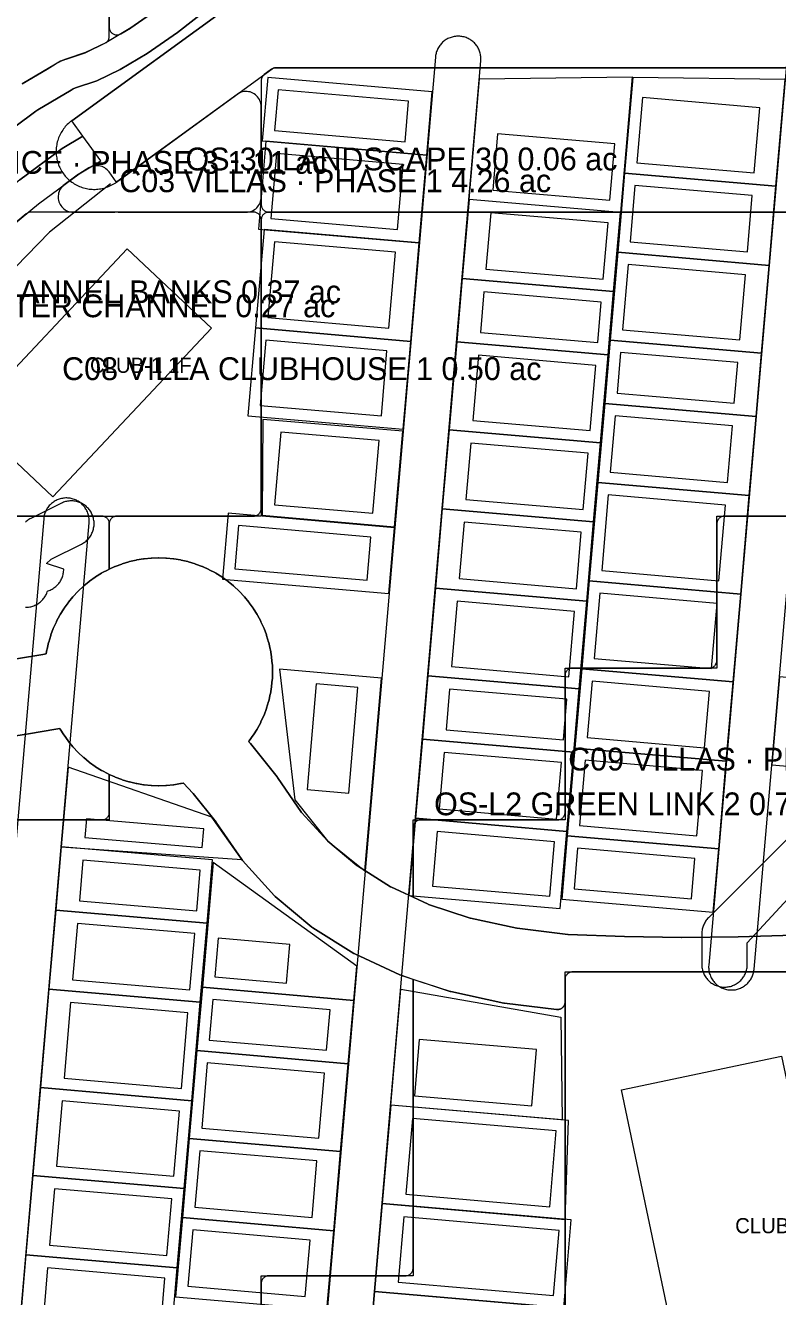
# Model space of a CAD drawing. Extents: x 32 to 940, y -21 to 684.
# Drawn here: x 389 to 488, y 247.3 to 414.6 of the extents above; entities that cross this region are included whole.
import ezdxf

# ---------------------------------------------------------------- set-up
doc = ezdxf.new("R2010")
doc.units = 0
for name, color, linetype, lineweight in [('BUILDING-CLUBHOUSE', 4, 'Continuous', 0), ('GREEN-IN-VILLAS', 3, 'Continuous', 0), ('GREEN-LANDSCAPE', 3, 'Continuous', 0), ('PLOT', 4, 'Continuous', 0), ('ROAD-EXISTING', 2, 'Continuous', 0), ('ROAD-PRIMARY', 1, 'Continuous', 0), ('ROAD-TERTIARY', 7, 'Continuous', 0), ('TEXT-PLOT', 7, 'Continuous', 0), ('TEXT-ZONE', 7, 'Continuous', 0), ('VILLA-HOUSE', 7, 'Continuous', 0), ('WATER', 5, 'Continuous', 0), ('ZONE-CLUBHOUSE', 4, 'Continuous', 0), ('ZONE-OFFICE', 6, 'Continuous', 0), ('ZONE-VILLAS', 2, 'Continuous', 0)]:
    doc.layers.add(name, color=color, linetype=linetype, lineweight=lineweight)

msp = doc.modelspace()

# ---------------------------------------------------------------- linework, layer by layer
at = {"layer": 'BUILDING-CLUBHOUSE'}
for points in [[(381.47, 362.97), (402.35, 385.18), (413.45, 374.74), (392.57, 352.53)], [(476.3, 232.29), (467.42, 274.47), (488.51, 278.91), (497.39, 236.73)]]:
    msp.add_lwpolyline(points, close=True, dxfattribs=at)
at = {"layer": 'GREEN-IN-VILLAS'}
for points in [[(490.15, 294.85), (482.8, 294.6), (482.79, 294.6), (475.36, 294.53), (475.35, 294.53), (467.85, 294.65), (467.84, 294.65), (460.41, 294.94), (460.37, 294.94), (453.68, 295.75), (453.64, 295.76), (447.56, 297.07), (447.51, 297.08), (442.02, 298.88), (441.97, 298.91), (437.06, 301.18), (437.01, 301.21), (432.66, 303.95), (432.6, 303.99), (428.76, 307.19), (428.71, 307.24), (425.36, 310.93), (425.31, 310.98), (422.13, 315.61), (422.09, 315.66), (418.6, 320.05), (418.54, 320.11), (418.37, 320.29), (418.35, 320.31), (418.37, 320.33), (418.38, 320.34), (418.42, 320.4), (418.95, 321.14), (418.99, 321.19), (419.47, 321.97), (419.51, 322.03), (419.94, 322.84), (419.97, 322.9), (420.34, 323.73), (420.37, 323.79), (420.69, 324.65), (420.71, 324.71), (420.98, 325.59), (421, 325.65), (421.2, 326.54), (421.22, 326.61), (421.37, 327.51), (421.37, 327.57), (421.46, 328.49), (421.47, 328.55), (421.5, 329.47), (421.5, 329.53), (421.47, 330.45), (421.46, 330.51), (421.37, 331.43), (421.37, 331.49), (421.22, 332.39), (421.2, 332.46), (421, 333.35), (420.98, 333.41), (420.71, 334.29), (420.69, 334.35), (420.37, 335.21), (420.34, 335.27), (419.97, 336.1), (419.94, 336.16), (419.51, 336.97), (419.47, 337.03), (418.99, 337.81), (418.95, 337.86), (418.42, 338.6), (418.38, 338.66), (417.8, 339.36), (417.76, 339.41), (417.13, 340.08), (417.08, 340.13), (416.41, 340.76), (416.36, 340.8), (415.66, 341.38), (415.6, 341.42), (414.86, 341.95), (414.81, 341.99), (414.03, 342.47), (413.97, 342.51), (413.16, 342.94), (413.1, 342.97), (412.27, 343.34), (412.21, 343.37), (411.35, 343.69), (411.29, 343.71), (410.41, 343.98), (410.35, 344), (409.46, 344.2), (409.39, 344.22), (408.49, 344.37), (408.43, 344.37), (407.51, 344.46), (407.45, 344.47), (406.53, 344.5), (406.47, 344.5), (405.55, 344.47), (405.49, 344.46), (404.57, 344.37), (404.51, 344.37), (403.61, 344.22), (403.54, 344.2), (402.65, 344), (402.59, 343.98), (401.71, 343.71), (401.65, 343.69), (400.79, 343.37), (400.73, 343.34), (399.9, 342.97), (399.84, 342.94), (399.03, 342.51), (398.97, 342.47), (398.19, 341.99), (398.14, 341.95), (397.4, 341.42), (397.34, 341.38), (396.64, 340.8), (396.59, 340.76), (395.92, 340.13), (395.87, 340.08), (395.24, 339.41), (395.2, 339.36), (394.62, 338.66), (394.58, 338.6), (394.05, 337.86), (394.01, 337.81), (393.53, 337.03), (393.49, 336.97), (393.06, 336.16), (393.03, 336.1), (392.66, 335.27), (392.63, 335.21), (392.31, 334.35), (392.29, 334.29), (392.02, 333.41), (392, 333.35), (391.8, 332.46), (391.78, 332.39), (391.7, 331.89), (391.69, 331.87), (391.67, 331.86), (391.24, 331.78), (391.23, 331.78), (387.78, 331.21)], [(385.41, 320.73), (389.34, 321.33), (389.35, 321.33), (392.95, 321.93), (392.97, 321.93), (393.47, 322.02), (393.49, 322.03), (393.52, 321.99), (393.53, 321.97), (394.01, 321.19), (394.05, 321.14), (394.58, 320.4), (394.62, 320.34), (395.2, 319.64), (395.24, 319.59), (395.87, 318.92), (395.92, 318.87), (396.59, 318.24), (396.64, 318.2), (397.34, 317.62), (397.4, 317.58), (398.14, 317.05), (398.19, 317.01), (398.97, 316.53), (399.03, 316.49), (399.84, 316.06), (399.9, 316.03), (400.73, 315.66), (400.79, 315.63), (401.65, 315.31), (401.71, 315.29), (402.59, 315.02), (402.65, 315), (403.54, 314.8), (403.61, 314.78), (404.51, 314.63), (404.57, 314.63), (405.49, 314.54), (405.55, 314.53), (406.47, 314.5), (406.53, 314.5), (407.45, 314.53), (407.51, 314.54), (408.43, 314.63), (408.49, 314.63), (409.39, 314.78), (409.46, 314.8), (409.71, 314.86), (409.74, 314.86), (409.75, 314.84), (411, 313.52), (411.03, 313.49), (414.06, 309.69), (414.08, 309.66), (417.44, 304.79), (417.52, 304.68), (421.75, 300.03), (421.85, 299.93), (426.68, 295.9), (426.79, 295.82), (432.2, 292.42), (432.31, 292.36), (438.26, 289.6), (438.37, 289.56), (444.86, 287.43), (444.96, 287.4), (451.96, 285.89), (452.05, 285.87), (458.88, 285.05), (458.98, 285.04), (459.08, 285.04), (459.18, 285.06), (459.27, 285.08), (459.37, 285.11), (459.46, 285.15), (459.54, 285.2), (459.63, 285.26), (459.7, 285.33), (459.77, 285.4), (459.83, 285.48), (459.88, 285.56), (459.92, 285.65), (459.96, 285.75), (459.98, 285.84), (460, 285.94), (460, 286.04), (460, 289.98), (460, 290), (460.02, 290), (534.71, 290)]]:
    msp.add_lwpolyline(points, dxfattribs=at)
at = {"layer": 'GREEN-LANDSCAPE'}
for points in [[(384.59, 399.04), (390.34, 403.29), (390.58, 403.45), (394.96, 406.07), (395.25, 406.23), (395.55, 406.35), (398.37, 407.29), (401.45, 408.77), (404.99, 410.89), (408.97, 413.67), (413.36, 417.08)], [(406.6, 416.89), (402.82, 414.25), (399.55, 412.29), (396.86, 411), (394.29, 410.14), (393.58, 409.86), (392.9, 409.5), (388.52, 406.88)]]:
    msp.add_lwpolyline(points, dxfattribs=at)
for points in [[(393.26, 391.94), (393.27, 391.75), (393.31, 391.56), (393.36, 391.37), (393.43, 391.19), (393.51, 391.02), (393.62, 390.86), (393.73, 390.71), (393.87, 390.57), (394.01, 390.44), (394.17, 390.32), (394.33, 390.23), (394.51, 390.15), (394.69, 390.08), (394.88, 390.04), (395.07, 390.01), (395.26, 390), (400.54, 390), (400.73, 390.01), (400.93, 390.04), (400.94, 390.04), (400.95, 390.04), (401.15, 390.01), (401.35, 390), (418, 390), (418.2, 390.01), (418.39, 390.04), (418.58, 390.09), (418.77, 390.15), (418.94, 390.24), (419.11, 390.34), (419.27, 390.45), (419.41, 390.59), (419.55, 390.73), (419.66, 390.89), (419.76, 391.06), (419.85, 391.23), (419.91, 391.42), (419.96, 391.61), (419.99, 391.8), (420, 392), (420, 403.89), (419.99, 404.09), (419.96, 404.29), (419.91, 404.48), (419.84, 404.67), (419.76, 404.85), (419.65, 405.02), (419.53, 405.18), (419.39, 405.32), (419.24, 405.46), (419.08, 405.57), (418.91, 405.67), (418.73, 405.75), (418.54, 405.82), (418.34, 405.86), (418.14, 405.88), (417.94, 405.89), (417.74, 405.87), (417.55, 405.84), (417.35, 405.78), (417.17, 405.71), (416.99, 405.62), (416.82, 405.51), (400.98, 393.99), (400.94, 393.96), (400.91, 394), (399.97, 395.29), (399.85, 395.45), (399.71, 395.59), (399.56, 395.71), (399.39, 395.82), (399.22, 395.92), (399.04, 395.99), (398.85, 396.05), (398.65, 396.09), (398.46, 396.11), (398.26, 396.11), (398.06, 396.09), (397.87, 396.06), (397.68, 396), (397.5, 395.92), (397.32, 395.83), (396.1, 395.1), (395.94, 394.99), (394.07, 393.61), (393.92, 393.49), (393.78, 393.35), (393.66, 393.2), (393.55, 393.04), (393.46, 392.87), (393.38, 392.7), (393.33, 392.51), (393.29, 392.33), (393.26, 392.13)], [(301.88, 311.64), (301.98, 306.08), (341.92, 346.03), (354.49, 358.34), (365.67, 369.02), (375.44, 378.05), (383.79, 385.42), (390.69, 391.11), (396.02, 395.05), (398.89, 396.77), (396.53, 400.02), (393.79, 398.38), (388.22, 394.26), (381.2, 388.47), (372.76, 381.02), (362.93, 371.94), (351.71, 361.22), (339.11, 348.87)]]:
    msp.add_lwpolyline(points, close=True, dxfattribs=at)
at = {"layer": 'PLOT'}
for points in [[(441.8, 397.52), (442.52, 405.85), (420.85, 407.73), (420.13, 399.4)], [(447.36, 391.67), (448.73, 407.56), (468.83, 407.83), (467.29, 389.95)], [(487.77, 393.42), (488.99, 407.48), (468.93, 407.71), (467.84, 395.14)], [(440.8, 385.95), (441.8, 397.52), (420.63, 399.35), (419.63, 387.78)], [(486.87, 383), (487.77, 393.42), (467.84, 395.14), (466.94, 384.73)], [(447.36, 391.67), (446.46, 381.26), (466.38, 379.54), (467.29, 389.95)], [(439.68, 372.99), (440.8, 385.95), (420.38, 387.72), (419.26, 374.76)], [(485.87, 371.43), (486.87, 383), (466.94, 384.73), (465.94, 373.16)], [(446.46, 381.26), (445.74, 372.93), (465.66, 371.21), (466.38, 379.54)], [(438.68, 361.42), (439.68, 372.99), (419.26, 374.76), (418.26, 363.19)], [(485.15, 363.1), (485.87, 371.43), (465.94, 373.16), (465.22, 364.83)], [(445.74, 372.93), (444.74, 361.36), (464.66, 359.64), (465.66, 371.21)], [(484.25, 352.69), (485.15, 363.1), (465.22, 364.83), (464.32, 354.41)], [(420.23, 362.71), (420.14, 350.11), (437.57, 348.6), (438.66, 361.17)], [(444.74, 361.36), (443.84, 350.95), (463.76, 349.22), (464.66, 359.64)], [(483.13, 339.73), (484.25, 352.69), (464.32, 354.41), (463.2, 341.46)], [(436.81, 339.8), (437.56, 348.47), (415.64, 350.37), (414.89, 341.7)], [(443.84, 350.95), (442.94, 340.53), (462.86, 338.81), (463.76, 349.22)], [(482.13, 328.16), (483.13, 339.73), (463.2, 341.46), (462.2, 329.89)], [(442.94, 340.53), (441.94, 328.96), (461.86, 327.24), (462.86, 338.81)], [(422.4, 329.84), (424.43, 312.65), (428.71, 307.24), (433.66, 303.32), (435.85, 328.68)], [(481.23, 317.75), (482.13, 328.16), (462.2, 329.89), (461.3, 319.47)], [(441.94, 328.96), (441.22, 320.63), (461.14, 318.91), (461.86, 327.24)], [(488.25, 328.83), (487.25, 317.26), (507.17, 315.53), (508.17, 327.1)], [(441.22, 320.63), (440.31, 310.22), (460.24, 308.5), (461.14, 318.91)], [(480.23, 306.18), (481.23, 317.75), (461.3, 319.47), (460.3, 307.9)], [(393.67, 306.47), (417.44, 304.79), (413.52, 310.38), (394.58, 316.96)], [(440.31, 310.22), (439.44, 300.06), (459.36, 298.33), (460.24, 308.5)], [(479.5, 297.85), (480.23, 306.18), (460.3, 307.9), (459.58, 299.57)], [(393.67, 306.47), (392.95, 298.14), (412.87, 296.41), (413.59, 304.74)], [(432.18, 286.25), (432.57, 290.77), (413.67, 304.39), (412.25, 287.98)], [(392.95, 298.14), (392.05, 287.72), (411.97, 286), (412.87, 296.41)], [(431.46, 277.92), (432.18, 286.25), (412.25, 287.98), (411.53, 279.65)], [(392.05, 287.72), (390.93, 274.77), (410.85, 273.04), (411.97, 286)], [(437.05, 272.46), (438.37, 287.72), (459.46, 284.04), (459.63, 270.51)], [(430.46, 266.35), (431.46, 277.92), (411.53, 279.65), (410.53, 268.08)], [(390.93, 274.77), (389.93, 263.2), (409.85, 261.47), (410.85, 273.04)], [(435.93, 259.5), (460, 257.42), (460.46, 270.43), (437.05, 272.46)], [(429.56, 255.94), (430.46, 266.35), (410.53, 268.08), (409.63, 257.66)], [(389.93, 263.2), (389.02, 252.78), (408.95, 251.06), (409.85, 261.47)], [(435.93, 259.5), (434.93, 247.93), (459.83, 245.78), (460.83, 257.35)], [(428.66, 245.53), (429.56, 255.94), (409.63, 257.66), (408.73, 247.25)], [(389.02, 252.78), (388.3, 244.45), (408.23, 242.73), (408.95, 251.06)], [(434.93, 247.93), (434.03, 237.52), (458.44, 235.41), (459.34, 245.82)]]:
    msp.add_lwpolyline(points, close=True, dxfattribs=at)
at = {"layer": 'ROAD-EXISTING'}
for points in [[(400.14, 393.74), (392.13, 387.37)], [(400.14, 393.72), (400.14, 393.74)], [(392.13, 387.37), (386.21, 381.25)]]:
    msp.add_lwpolyline(points, dxfattribs=at)
at = {"layer": 'ROAD-PRIMARY'}
msp.add_lwpolyline([(417.06, 418.04), (395.06, 402.04), (394.91, 401.93), (394.76, 401.81), (394.61, 401.68), (394.47, 401.55), (394.34, 401.41), (394.21, 401.26), (394.09, 401.12), (393.97, 400.96), (393.86, 400.81), (393.76, 400.64), (393.66, 400.48), (393.57, 400.31), (393.48, 400.14), (393.4, 399.96), (393.33, 399.79), (393.26, 399.6), (393.21, 399.42), (393.15, 399.24), (393.11, 399.05), (393.07, 398.86), (393.05, 398.67), (393.02, 398.48), (393.01, 398.29), (393, 398.09), (393, 397.9), (393.01, 397.71), (393.02, 397.52), (393.05, 397.33), (393.07, 397.14), (393.11, 396.95), (393.16, 396.76), (393.21, 396.57), (393.27, 396.39), (393.33, 396.21), (393.4, 396.03), (393.48, 395.86), (393.57, 395.69), (393.66, 395.52), (393.76, 395.35), (393.86, 395.19), (393.98, 395.03), (394.09, 394.88), (394.21, 394.73), (394.34, 394.59), (394.48, 394.45), (394.62, 394.32), (394.76, 394.19), (394.91, 394.07), (395.06, 393.95), (395.22, 393.84), (395.38, 393.74), (395.55, 393.64), (395.72, 393.55), (395.89, 393.47), (396.07, 393.39), (396.25, 393.32), (396.43, 393.25), (396.61, 393.2), (396.8, 393.15), (396.98, 393.1), (397.17, 393.07), (397.36, 393.04), (397.55, 393.02), (397.75, 393.01), (397.94, 393), (398.13, 393), (398.32, 393.01), (398.51, 393.03), (398.7, 393.05), (398.89, 393.08), (399.08, 393.12), (399.27, 393.16), (399.45, 393.22), (399.64, 393.28), (399.82, 393.34), (400, 393.42), (400.17, 393.5), (400.34, 393.58), (400.51, 393.68), (400.68, 393.78), (400.84, 393.88), (400.94, 393.96), (421.63, 409), (654, 409)], dxfattribs=at)
at = {"layer": 'ROAD-TERTIARY'}
for points in [[(428.49, 173.78), (448.92, 409.9), (448.93, 410.05), (448.93, 410.19), (448.92, 410.34), (448.91, 410.48), (448.89, 410.62), (448.87, 410.77), (448.83, 410.91), (448.8, 411.05), (448.75, 411.18), (448.7, 411.32), (448.64, 411.45), (448.57, 411.58), (448.5, 411.7), (448.42, 411.83), (448.34, 411.94), (448.25, 412.06), (448.16, 412.17), (448.06, 412.27), (447.96, 412.37), (447.85, 412.47), (447.73, 412.56), (447.62, 412.64), (447.5, 412.72), (447.37, 412.79), (447.24, 412.86), (447.11, 412.92), (446.98, 412.97), (446.84, 413.02), (446.7, 413.06), (446.56, 413.09), (446.42, 413.12), (446.28, 413.14), (446.13, 413.15), (445.99, 413.16), (445.84, 413.16), (445.7, 413.15), (445.56, 413.14), (445.41, 413.12), (445.27, 413.09), (445.13, 413.05), (444.99, 413.01), (444.86, 412.96), (444.72, 412.91), (444.59, 412.85), (444.46, 412.78), (444.34, 412.71), (444.22, 412.63), (444.1, 412.54), (443.99, 412.45), (443.88, 412.36), (443.78, 412.25), (443.68, 412.15), (443.59, 412.04), (443.5, 411.92), (443.42, 411.81), (443.34, 411.68), (443.27, 411.56), (443.21, 411.43), (443.15, 411.29), (443.1, 411.16), (443.05, 411.02), (443.02, 410.88), (442.99, 410.74), (442.96, 410.6), (442.94, 410.46), (442.94, 410.42), (422.52, 174.3)], [(489.26, 410.43), (478.92, 290.88), (478.91, 290.73), (478.91, 290.59), (478.92, 290.44), (478.93, 290.3), (478.95, 290.15), (478.97, 290.01), (479, 289.87), (479.04, 289.73), (479.09, 289.6), (479.14, 289.46), (479.2, 289.33), (479.26, 289.2), (479.34, 289.07), (479.41, 288.95), (479.5, 288.83), (479.58, 288.72), (479.68, 288.61), (479.78, 288.5), (479.88, 288.4), (479.99, 288.31), (480.1, 288.22), (480.22, 288.14), (480.34, 288.06), (480.47, 287.99), (480.6, 287.92), (480.73, 287.86), (480.86, 287.81), (481, 287.76), (481.14, 287.72), (481.28, 287.68), (481.42, 287.66), (481.56, 287.64), (481.71, 287.62), (481.85, 287.62), (481.99, 287.62), (482.14, 287.62), (482.28, 287.64), (482.43, 287.66), (482.57, 287.69), (482.71, 287.72), (482.85, 287.77), (482.98, 287.81), (483.12, 287.87), (483.25, 287.93), (483.37, 288), (483.5, 288.07), (483.62, 288.15), (483.74, 288.24), (483.85, 288.33), (483.96, 288.42), (484.06, 288.52), (484.16, 288.63), (484.25, 288.74), (484.34, 288.85), (484.42, 288.97), (484.5, 289.1), (484.57, 289.22), (484.63, 289.35), (484.69, 289.48), (484.74, 289.62), (484.78, 289.76), (484.82, 289.89), (484.85, 290.04), (484.88, 290.18), (484.9, 290.32), (484.9, 290.36), (495.24, 409.91)], [(381.83, 169.79), (397.34, 349.12), (397.35, 349.27), (397.35, 349.41), (397.34, 349.55), (397.33, 349.7), (397.31, 349.84), (397.29, 349.98), (397.25, 350.12), (397.21, 350.26), (397.17, 350.4), (397.12, 350.54), (397.06, 350.67), (396.99, 350.8), (396.92, 350.92), (396.84, 351.04), (396.76, 351.16), (396.67, 351.28), (396.58, 351.39), (396.48, 351.49), (396.38, 351.59), (396.27, 351.69), (396.15, 351.78), (396.04, 351.86), (395.92, 351.94), (395.79, 352.01), (395.66, 352.08), (395.53, 352.14), (395.4, 352.19), (395.26, 352.24), (395.12, 352.28), (394.98, 352.31), (394.84, 352.34), (394.7, 352.36), (394.55, 352.37), (394.41, 352.38), (394.26, 352.38), (394.12, 352.37), (393.98, 352.36), (393.83, 352.33), (393.69, 352.31), (393.55, 352.27), (393.41, 352.23), (393.28, 352.18), (393.14, 352.13), (393.01, 352.07), (392.88, 352), (392.76, 351.93), (392.64, 351.85), (392.52, 351.76), (392.41, 351.67), (392.3, 351.57), (392.2, 351.47), (392.1, 351.37), (392.01, 351.26), (391.92, 351.14), (391.84, 351.02), (391.76, 350.9), (391.69, 350.77), (391.63, 350.64), (391.57, 350.51), (391.52, 350.38), (391.47, 350.24), (391.44, 350.1), (391.4, 349.96), (391.38, 349.82), (391.36, 349.67), (391.36, 349.64), (375.85, 170.31)], [(388.95, 338), (389.09, 338), (389.24, 338.01), (389.38, 338.02), (389.52, 338.05), (389.66, 338.07), (389.8, 338.11), (389.94, 338.15), (390.08, 338.2), (390.21, 338.26), (390.34, 338.32), (390.47, 338.38), (390.59, 338.46), (390.71, 338.54), (390.83, 338.62), (390.94, 338.71), (391.05, 338.81), (391.15, 338.91), (391.25, 339.02), (391.35, 339.13), (391.43, 339.24), (391.51, 339.36), (391.59, 339.49), (391.66, 339.61), (391.72, 339.74), (391.78, 339.87), (391.83, 340.01), (391.87, 340.13), (391.94, 340.15), (392.08, 340.2), (392.21, 340.26), (392.34, 340.32), (392.47, 340.38), (392.59, 340.46), (392.71, 340.54), (392.83, 340.62), (392.94, 340.71), (393.05, 340.81), (393.15, 340.91), (393.25, 341.02), (393.35, 341.13), (393.43, 341.24), (393.51, 341.36), (393.59, 341.49), (393.66, 341.61), (393.72, 341.74), (393.78, 341.87), (393.83, 342.01), (393.88, 342.15), (393.91, 342.29), (393.94, 342.43), (393.97, 342.57), (393.99, 342.71), (394, 342.86), (394, 343), (391.75, 343.75), (392.29, 344.29), (392.34, 344.32), (396.34, 346.32), (396.47, 346.38), (396.59, 346.46), (396.71, 346.54), (396.83, 346.62), (396.94, 346.71), (397.05, 346.81), (397.15, 346.91), (397.25, 347.02), (397.34, 347.13), (397.43, 347.24), (397.51, 347.36), (397.59, 347.49), (397.66, 347.61), (397.72, 347.74), (397.78, 347.87), (397.83, 348.01), (397.88, 348.15), (397.91, 348.29), (397.94, 348.43), (397.97, 348.57), (397.99, 348.71), (398, 348.86), (398, 349), (398, 349.14), (397.99, 349.29), (397.97, 349.43), (397.94, 349.57), (397.91, 349.72), (397.88, 349.86), (397.83, 349.99), (397.78, 350.13), (397.72, 350.26), (397.66, 350.39), (397.59, 350.52), (397.51, 350.64), (397.43, 350.76), (397.34, 350.87), (397.25, 350.98), (397.15, 351.09), (397.05, 351.19), (396.94, 351.29), (396.83, 351.38), (396.71, 351.46), (396.59, 351.54), (396.47, 351.62), (396.34, 351.68), (396.21, 351.75), (396.08, 351.8), (395.94, 351.85), (395.8, 351.89), (395.66, 351.93), (395.52, 351.95), (395.38, 351.98), (395.23, 351.99), (395.09, 352), (394.94, 352), (394.8, 351.99), (394.66, 351.98), (394.51, 351.96), (394.37, 351.93), (394.23, 351.9), (394.09, 351.86), (393.96, 351.81), (393.82, 351.76), (393.69, 351.7), (389.66, 349.68), (389.53, 349.62), (389.41, 349.54), (389.29, 349.46), (389.17, 349.38), (389.06, 349.29), (388.95, 349.19)], [(492.88, 311.12), (478.88, 297.12), (478.78, 297.02), (478.69, 296.91), (478.6, 296.79), (478.51, 296.68), (478.43, 296.55), (478.36, 296.43), (478.3, 296.3), (478.24, 296.17), (478.18, 296.03), (478.14, 295.9), (478.1, 295.76), (478.06, 295.62), (478.04, 295.48), (478.02, 295.33), (478.01, 295.19), (478, 295.05), (478, 291), (478, 290.86), (478.01, 290.71), (478.03, 290.57), (478.06, 290.43), (478.09, 290.29), (478.12, 290.14), (478.17, 290.01), (478.22, 289.87), (478.28, 289.74), (478.34, 289.61), (478.41, 289.48), (478.49, 289.36), (478.57, 289.24), (478.66, 289.13), (478.75, 289.02), (478.85, 288.91), (478.95, 288.81), (479.06, 288.71), (479.17, 288.62), (479.29, 288.54), (479.41, 288.46), (479.53, 288.38), (479.66, 288.32), (479.79, 288.25), (479.92, 288.2), (480.06, 288.15), (480.2, 288.11), (480.34, 288.07), (480.48, 288.05), (480.62, 288.02), (480.77, 288.01), (480.91, 288), (481.05, 288), (481.2, 288.01), (481.34, 288.02), (481.49, 288.04), (481.63, 288.07), (481.77, 288.1), (481.91, 288.14), (482.04, 288.19), (482.18, 288.24), (482.31, 288.3), (482.44, 288.37), (482.56, 288.44), (482.68, 288.52), (482.8, 288.6), (482.92, 288.69), (483.02, 288.79), (483.13, 288.88), (483.23, 288.99), (483.32, 289.1), (483.41, 289.21), (483.49, 289.33), (483.57, 289.45), (483.64, 289.58), (483.71, 289.71), (483.77, 289.84), (483.82, 289.97), (483.87, 290.11), (483.9, 290.25), (483.94, 290.39), (483.96, 290.53), (483.98, 290.68), (484, 290.82), (484, 290.96), (484, 293.83), (495.29, 306.07)]]:
    msp.add_lwpolyline(points, dxfattribs=at)
at = {"layer": 'VILLA-HOUSE'}
for points in [[(438.94, 399.27), (439.41, 404.62), (422.22, 406.1), (421.76, 400.76)], [(484.91, 395.17), (485.65, 403.75), (470.21, 405.09), (469.47, 396.5)], [(451.12, 400.33), (450.48, 392.91), (465.92, 391.57), (466.56, 399)], [(437.94, 387.7), (438.69, 396.29), (422, 397.73), (421.26, 389.15)], [(484.01, 384.76), (484.65, 392.18), (469.21, 393.52), (468.57, 386.09)], [(450.22, 389.92), (449.58, 382.5), (465.02, 381.16), (465.66, 388.58)], [(436.82, 374.75), (437.68, 384.72), (421.74, 386.09), (420.88, 376.13)], [(483.01, 373.19), (483.75, 381.77), (468.31, 383.1), (467.57, 374.52)], [(449.32, 379.51), (448.86, 374.17), (464.3, 372.83), (464.76, 378.17)], [(435.82, 363.18), (436.56, 371.76), (420.62, 373.14), (419.88, 364.56)], [(482.29, 364.86), (482.75, 370.2), (467.31, 371.53), (466.85, 366.19)], [(448.6, 371.18), (447.86, 362.6), (463.3, 361.26), (464.04, 369.84)], [(481.39, 354.44), (482.03, 361.87), (466.59, 363.2), (465.95, 355.78)], [(434.71, 350.36), (435.54, 359.93), (422.59, 361.05), (421.76, 351.48)], [(447.6, 359.61), (446.96, 352.18), (462.4, 350.85), (463.04, 358.27)], [(480.27, 341.49), (481.13, 351.45), (465.69, 352.79), (464.83, 342.82)], [(433.95, 341.56), (434.44, 347.24), (417.01, 348.74), (416.52, 343.06)], [(446.7, 349.19), (446.05, 341.77), (461.5, 340.43), (462.14, 347.86)], [(479.27, 329.92), (480.01, 338.5), (464.57, 339.83), (463.82, 331.25)], [(445.8, 338.78), (445.05, 330.2), (460.5, 328.86), (461.24, 337.45)], [(478.37, 319.5), (479.01, 326.93), (463.57, 328.26), (462.92, 320.84)], [(431.53, 313.54), (432.73, 327.44), (427.25, 327.92), (426.05, 314.02)], [(444.8, 327.21), (444.33, 321.87), (459.78, 320.53), (460.24, 325.88)], [(444.08, 318.88), (443.43, 311.46), (458.88, 310.12), (459.52, 317.55)], [(477.37, 307.93), (478.11, 316.51), (462.67, 317.85), (461.92, 309.27)], [(397, 310.16), (396.79, 307.7), (412.23, 306.37), (412.44, 308.82)], [(443.17, 308.47), (442.55, 301.29), (458, 299.96), (458.62, 307.13)], [(476.64, 299.6), (477.11, 304.94), (461.66, 306.28), (461.2, 300.94)], [(396.53, 304.71), (396.07, 299.37), (411.51, 298.04), (411.97, 303.38)], [(395.81, 296.38), (395.16, 288.96), (410.61, 287.62), (411.25, 295.05)], [(423.34, 288.52), (423.78, 293.62), (414.32, 294.43), (413.88, 289.34)], [(428.6, 279.68), (429.06, 285.02), (413.62, 286.35), (413.16, 281.01)], [(394.91, 285.97), (394.04, 276), (409.49, 274.67), (410.35, 284.63)], [(440.81, 281.12), (440.17, 273.7), (455.61, 272.36), (456.25, 279.78)], [(427.6, 268.11), (428.34, 276.69), (412.9, 278.02), (412.16, 269.44)], [(393.79, 273.01), (393.04, 264.43), (408.49, 263.1), (409.23, 271.68)], [(439.91, 270.71), (439.05, 260.74), (457.98, 259.1), (458.84, 269.07)], [(426.7, 257.69), (427.34, 265.12), (411.9, 266.45), (411.26, 259.03)], [(392.78, 261.44), (392.14, 254.02), (407.58, 252.68), (408.23, 260.11)], [(438.79, 257.75), (438.05, 249.17), (458.47, 247.4), (459.21, 255.98)], [(425.8, 247.28), (426.44, 254.7), (411, 256.04), (410.35, 248.62)], [(391.88, 251.03), (391.42, 245.69), (406.86, 244.35), (407.33, 249.69)]]:
    msp.add_lwpolyline(points, close=True, dxfattribs=at)
at = {"layer": 'WATER'}
for points in [[(413.36, 417.08), (408.97, 413.67), (404.99, 410.89), (401.45, 408.77), (398.37, 407.29), (395.55, 406.35), (395.25, 406.23), (394.96, 406.07), (390.58, 403.45), (390.34, 403.29), (384.59, 399.04)], [(388.22, 394.26), (393.79, 398.38), (396.53, 400.02), (395.06, 402.04), (417.06, 418.04)]]:
    msp.add_lwpolyline(points, dxfattribs=at)
at = {"layer": 'ZONE-CLUBHOUSE'}
for points in [[(361, 350), (419, 350), (419.1, 350), (419.2, 350.02), (419.29, 350.04), (419.38, 350.08), (419.47, 350.12), (419.56, 350.17), (419.63, 350.23), (419.71, 350.29), (419.77, 350.37), (419.83, 350.44), (419.88, 350.53), (419.92, 350.62), (419.96, 350.71), (419.98, 350.8), (420, 350.9), (420, 351), (420, 389), (420, 389.1), (419.98, 389.2), (419.96, 389.29), (419.92, 389.38), (419.88, 389.47), (419.83, 389.56), (419.77, 389.63), (419.71, 389.71), (419.63, 389.77), (419.56, 389.83), (419.47, 389.88), (419.38, 389.92), (419.29, 389.96), (419.2, 389.98), (419.1, 390), (419, 390), (389.7, 390), (389.6, 390), (389.51, 389.98), (389.41, 389.96), (389.32, 389.92), (389.23, 389.88), (389.15, 389.83), (389.07, 389.77), (383.81, 385.43)], [(559, 290), (461, 290), (460.9, 290), (460.8, 289.98), (460.71, 289.96), (460.62, 289.92), (460.53, 289.88), (460.44, 289.83), (460.37, 289.77), (460.29, 289.71), (460.23, 289.63), (460.17, 289.56), (460.12, 289.47), (460.08, 289.38), (460.04, 289.29), (460.02, 289.2), (460, 289.1), (460, 289), (460, 231)]]:
    msp.add_lwpolyline(points, dxfattribs=at)
at = {"layer": 'ZONE-OFFICE'}
msp.add_lwpolyline([(388.52, 406.88), (391.8, 408.84), (392.89, 409.5), (392.89, 409.5), (392.9, 409.5), (393.02, 409.57), (393.55, 409.85), (393.58, 409.86), (394.29, 410.14), (394.3, 410.15), (394.3, 410.15), (396.8, 410.98), (396.92, 411.03), (399.43, 412.24), (399.52, 412.29), (399.61, 412.34), (399.69, 412.41), (399.76, 412.48), (399.82, 412.56), (399.87, 412.65), (399.92, 412.74), (399.95, 412.84), (399.98, 412.94), (399.99, 413.04), (400, 413.14), (400, 429)], dxfattribs=at)
at = {"layer": 'ZONE-VILLAS'}
for points in [[(400, 429.98), (400, 414.33), (400, 414.23), (400.02, 414.14), (400.04, 414.05), (400.07, 413.96), (400.11, 413.87), (400.16, 413.79), (400.22, 413.71), (400.28, 413.64), (400.35, 413.57), (400.43, 413.51), (400.51, 413.46), (400.59, 413.42), (400.68, 413.38), (400.77, 413.36), (400.87, 413.34), (400.96, 413.33), (401.06, 413.33), (401.16, 413.34), (401.25, 413.36), (401.34, 413.39), (401.43, 413.43), (401.51, 413.47), (402.79, 414.24), (402.85, 414.27), (406.58, 416.87)], [(519, 409), (421.95, 409), (421.85, 408.99), (421.74, 408.98), (421.64, 408.95), (421.54, 408.91), (421.45, 408.87), (421.36, 408.81), (420.41, 408.12), (420.34, 408.06), (420.27, 407.99), (420.21, 407.92), (420.16, 407.84), (420.11, 407.76), (420.07, 407.68), (420.04, 407.59), (420.02, 407.5), (420, 407.4), (420, 407.31), (420, 391), (420, 390.9), (420.02, 390.8), (420.04, 390.71), (420.08, 390.62), (420.12, 390.53), (420.17, 390.44), (420.23, 390.37), (420.29, 390.29), (420.37, 390.23), (420.44, 390.17), (420.53, 390.12), (420.62, 390.08), (420.71, 390.04), (420.8, 390.02), (420.9, 390), (421, 390), (497.92, 390)], [(497.92, 390), (421, 390), (420.9, 390), (420.8, 389.98), (420.71, 389.96), (420.62, 389.92), (420.53, 389.88), (420.44, 389.83), (420.37, 389.77), (420.29, 389.71), (420.23, 389.63), (420.17, 389.56), (420.12, 389.47), (420.08, 389.38), (420.04, 389.29), (420.02, 389.2), (420, 389.1), (420, 389), (420, 350.02), (420, 350), (419.98, 350), (401, 350), (400.9, 350), (400.8, 349.98), (400.71, 349.96), (400.62, 349.92), (400.53, 349.88), (400.44, 349.83), (400.37, 349.77), (400.29, 349.71), (400.23, 349.63), (400.17, 349.56), (400.12, 349.47), (400.08, 349.38), (400.04, 349.29), (400.02, 349.2), (400, 349.1), (400, 349), (400, 343.01), (400.73, 343.34), (400.79, 343.37), (401.65, 343.69), (401.71, 343.71), (402.59, 343.98), (402.65, 344), (403.54, 344.2), (403.61, 344.22), (404.51, 344.37), (404.57, 344.37), (405.49, 344.46), (405.55, 344.47), (406.47, 344.5), (406.53, 344.5), (407.45, 344.47), (407.51, 344.46), (408.43, 344.37), (408.49, 344.37), (409.39, 344.22), (409.46, 344.2), (410.35, 344), (410.41, 343.98), (411.29, 343.71), (411.35, 343.69), (412.21, 343.37), (412.27, 343.34), (413.1, 342.97), (413.16, 342.94), (413.97, 342.51), (414.03, 342.47), (414.81, 341.99), (414.86, 341.95), (415.6, 341.42), (415.66, 341.38), (416.36, 340.8), (416.41, 340.76), (417.08, 340.13), (417.13, 340.08), (417.76, 339.41), (417.8, 339.36), (418.38, 338.66), (418.42, 338.6), (418.95, 337.86), (418.99, 337.81), (419.47, 337.03), (419.51, 336.97), (419.94, 336.16), (419.97, 336.1), (420.34, 335.27), (420.37, 335.21), (420.69, 334.35), (420.71, 334.29), (420.98, 333.41), (421, 333.35), (421.2, 332.46), (421.22, 332.39), (421.37, 331.49), (421.37, 331.43), (421.46, 330.51), (421.47, 330.45), (421.5, 329.53), (421.5, 329.47), (421.47, 328.55), (421.46, 328.49), (421.37, 327.57), (421.37, 327.51), (421.22, 326.61), (421.2, 326.54), (421, 325.65), (420.98, 325.59), (420.71, 324.71), (420.69, 324.65), (420.37, 323.79), (420.34, 323.73), (419.97, 322.9), (419.94, 322.84), (419.51, 322.03), (419.47, 321.97), (418.99, 321.19), (418.95, 321.14), (418.42, 320.4), (418.38, 320.34), (418.37, 320.33), (418.35, 320.31), (418.37, 320.29), (418.54, 320.11), (418.6, 320.05), (422.09, 315.66), (422.13, 315.61), (425.31, 310.98), (425.36, 310.93), (428.71, 307.24), (428.76, 307.19), (432.6, 303.99), (432.66, 303.95), (437.01, 301.21), (437.06, 301.18), (440, 299.82), (440, 309.98), (440, 310), (440.02, 310), (459, 310), (459.1, 310), (459.2, 310.02), (459.29, 310.04), (459.38, 310.08), (459.47, 310.12), (459.56, 310.17), (459.63, 310.23), (459.71, 310.29), (459.77, 310.37), (459.83, 310.44), (459.88, 310.53), (459.92, 310.62), (459.96, 310.71), (459.98, 310.8), (460, 310.9), (460, 311), (460, 329.98), (460, 330), (460.02, 330), (479, 330), (479.1, 330), (479.2, 330.02), (479.29, 330.04), (479.38, 330.08), (479.47, 330.12), (479.56, 330.17), (479.63, 330.23), (479.71, 330.29), (479.77, 330.37), (479.83, 330.44), (479.88, 330.53), (479.92, 330.62), (479.96, 330.71), (479.98, 330.8), (480, 330.9), (480, 331), (480, 349.98), (480, 350), (480.02, 350), (539, 350)], [(387.78, 331.21), (391.23, 331.78), (391.24, 331.78), (391.67, 331.86), (391.69, 331.87), (391.7, 331.89), (391.78, 332.39), (391.8, 332.46), (392, 333.35), (392.02, 333.41), (392.29, 334.29), (392.31, 334.35), (392.63, 335.21), (392.66, 335.27), (393.03, 336.1), (393.06, 336.16), (393.49, 336.97), (393.53, 337.03), (394.01, 337.81), (394.05, 337.86), (394.58, 338.6), (394.62, 338.66), (395.2, 339.36), (395.24, 339.41), (395.87, 340.08), (395.92, 340.13), (396.59, 340.76), (396.64, 340.8), (397.34, 341.38), (397.4, 341.42), (398.14, 341.95), (398.19, 341.99), (398.97, 342.47), (399.03, 342.51), (399.84, 342.94), (399.9, 342.97), (400, 343.01), (400, 349), (400, 349.1), (399.98, 349.2), (399.96, 349.29), (399.92, 349.38), (399.88, 349.47), (399.83, 349.56), (399.77, 349.63), (399.71, 349.71), (399.63, 349.77), (399.56, 349.83), (399.47, 349.88), (399.38, 349.92), (399.29, 349.96), (399.2, 349.98), (399.1, 350), (399, 350), (346.39, 350)], [(539.98, 350), (481, 350), (480.9, 350), (480.8, 349.98), (480.71, 349.96), (480.62, 349.92), (480.53, 349.88), (480.44, 349.83), (480.37, 349.77), (480.29, 349.71), (480.23, 349.63), (480.17, 349.56), (480.12, 349.47), (480.08, 349.38), (480.04, 349.29), (480.02, 349.2), (480, 349.1), (480, 349), (480, 330.02), (480, 330), (479.98, 330), (461, 330), (460.9, 330), (460.8, 329.98), (460.71, 329.96), (460.62, 329.92), (460.53, 329.88), (460.44, 329.83), (460.37, 329.77), (460.29, 329.71), (460.23, 329.63), (460.17, 329.56), (460.12, 329.47), (460.08, 329.38), (460.04, 329.29), (460.02, 329.2), (460, 329.1), (460, 329), (460, 310.02), (460, 310), (459.98, 310), (441, 310), (440.9, 310), (440.8, 309.98), (440.71, 309.96), (440.62, 309.92), (440.53, 309.88), (440.44, 309.83), (440.37, 309.77), (440.29, 309.71), (440.23, 309.63), (440.17, 309.56), (440.12, 309.47), (440.08, 309.38), (440.04, 309.29), (440.02, 309.2), (440, 309.1), (440, 309), (440, 299.82), (441.97, 298.91), (442.02, 298.88), (447.51, 297.08), (447.56, 297.07), (453.64, 295.76), (453.68, 295.75), (460.37, 294.94), (460.41, 294.94), (467.84, 294.65), (467.85, 294.65), (475.35, 294.53), (475.36, 294.53), (482.79, 294.6), (482.8, 294.6), (490.15, 294.85)], [(380.02, 310), (399, 310), (399.1, 310), (399.2, 310.02), (399.29, 310.04), (399.38, 310.08), (399.47, 310.12), (399.56, 310.17), (399.63, 310.23), (399.71, 310.29), (399.77, 310.37), (399.83, 310.44), (399.88, 310.53), (399.92, 310.62), (399.96, 310.71), (399.98, 310.8), (400, 310.9), (400, 311), (400, 315.99), (399.9, 316.03), (399.84, 316.06), (399.03, 316.49), (398.97, 316.53), (398.19, 317.01), (398.14, 317.05), (397.4, 317.58), (397.34, 317.62), (396.64, 318.2), (396.59, 318.24), (395.92, 318.87), (395.87, 318.92), (395.24, 319.59), (395.2, 319.64), (394.62, 320.34), (394.58, 320.4), (394.05, 321.14), (394.01, 321.19), (393.53, 321.97), (393.52, 321.99), (393.49, 322.03), (393.47, 322.02), (392.97, 321.93), (392.95, 321.93), (389.35, 321.33), (389.34, 321.33), (385.41, 320.73)], [(420, 231), (420, 249.98), (420, 250), (420.02, 250), (439, 250), (439.1, 250), (439.2, 250.02), (439.29, 250.04), (439.38, 250.08), (439.47, 250.12), (439.56, 250.17), (439.63, 250.23), (439.71, 250.29), (439.77, 250.37), (439.83, 250.44), (439.88, 250.53), (439.92, 250.62), (439.96, 250.71), (439.98, 250.8), (440, 250.9), (440, 251), (440, 289.02), (438.37, 289.56), (438.26, 289.6), (432.31, 292.36), (432.2, 292.42), (426.79, 295.82), (426.68, 295.9), (421.85, 299.93), (421.75, 300.03), (417.52, 304.68), (417.44, 304.79), (414.08, 309.66), (414.06, 309.69), (411.03, 313.49), (411, 313.52), (409.75, 314.84), (409.74, 314.86), (409.71, 314.86), (409.46, 314.8), (409.39, 314.78), (408.49, 314.63), (408.43, 314.63), (407.51, 314.54), (407.45, 314.53), (406.53, 314.5), (406.47, 314.5), (405.55, 314.53), (405.49, 314.54), (404.57, 314.63), (404.51, 314.63), (403.61, 314.78), (403.54, 314.8), (402.65, 315), (402.59, 315.02), (401.71, 315.29), (401.65, 315.31), (400.79, 315.63), (400.73, 315.66), (400, 315.99), (400, 310.02), (400, 310), (399.98, 310), (381, 310)], [(460, 230.02), (460, 286.04), (460, 285.94), (459.98, 285.84), (459.96, 285.75), (459.92, 285.65), (459.88, 285.56), (459.83, 285.48), (459.77, 285.4), (459.7, 285.33), (459.63, 285.26), (459.54, 285.2), (459.46, 285.15), (459.37, 285.11), (459.27, 285.08), (459.18, 285.06), (459.08, 285.04), (458.98, 285.04), (458.88, 285.05), (452.05, 285.87), (451.96, 285.89), (444.96, 287.4), (444.86, 287.43), (440, 289.02), (440, 250.02), (440, 250), (439.98, 250), (421, 250), (420.9, 250), (420.8, 249.98), (420.71, 249.96), (420.62, 249.92), (420.53, 249.88), (420.44, 249.83), (420.37, 249.77), (420.29, 249.71), (420.23, 249.63), (420.17, 249.56), (420.12, 249.47), (420.08, 249.38), (420.04, 249.29), (420.02, 249.2), (420, 249.1), (420, 249), (420, 230.02)]]:
    msp.add_lwpolyline(points, dxfattribs=at)

# ---------------------------------------------------------------- texts
at = {"layer": 'TEXT-PLOT'}
for s, p in [('CLUB-1 1F', (397.46, 368.85)), ('CLUB-3 1F', (482.4, 255.6))]:
    msp.add_text(s, height=2, dxfattribs=at).set_placement(p)
at = {"layer": 'TEXT-ZONE'}
for s, p in [('OS-30 LANDSCAPE 30 0.06 ac', (410.04, 395.5)), ('C16 COMMERCIAL OFFICE · PHASE 3 1.11 ac', (342.43, 395.05)), ('C03 VILLAS · PHASE 1 4.26 ac', (401.31, 392.63)), ('OS-CB CHANNEL BANKS 0.37 ac', (368.53, 378.02)), ('OS-CH WATER CHANNEL 0.27 ac', (366.67, 376.17)), ('C08 VILLA CLUBHOUSE 1 0.50 ac', (393.79, 367.9)), ('C09 VILLAS · PHASE 2 6.86 ac', (460.42, 316.51)), ('OS-L2 GREEN LINK 2 0.70 ac', (442.76, 310.62))]:
    msp.add_text(s, height=3, dxfattribs=at).set_placement(p)

doc.saveas('drawing.dxf')
